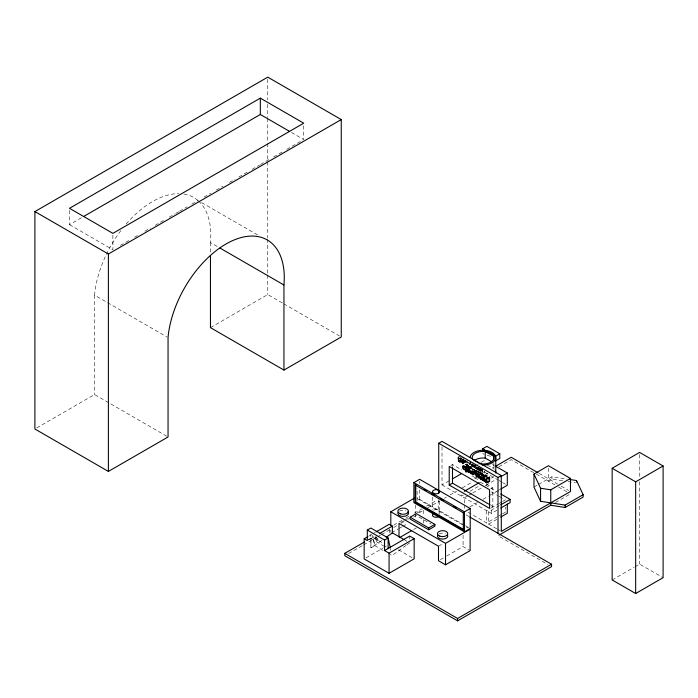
<?xml version="1.0" encoding="UTF-8"?>
<svg xmlns="http://www.w3.org/2000/svg" width="698" height="698" viewBox="0 0 698 698"><rect width="100%" height="100%" fill="white"/><g stroke="black" fill="none" stroke-linecap="round" stroke-linejoin="round"><path stroke-width="0.52" stroke-dasharray="3.49 2.62" d="M480.974 470.321C481.297 471.647 479.5 469.833 480.442 471.15M477.955 467.573L477.947 469.675M467.974 462.486L467.808 463.271M481.341 471.176L481.393 469.196M465.836 460.61L466.063 462.504M481.969 469.239L482.484 472.084M469.484 464.789L470.164 462.006L470.653 464.667M471.298 465.836L471.726 464.17M482.484 469.449L482.911 472.084M475.547 465.845L475.39 466.814L473.558 467.869M466.063 460.261L463.193 461.989L463.324 464.083M459.432 461.622C460.697 459.546 456.981 458.089 458.734 461.282C460.209 462.556 463.603 459.746 461.997 458.028M381.797 540.496L370.874 547.799L370.874 534.328M406.123 545.382L391.997 555.529L390.191 554.491M407.004 544.745L409.647 542.843M465.549 461.195L463.551 462.425L463.725 464.135M479.858 470.871L482.737 469.204M69.503 210.491L69.503 224.66L82.661 217.069M120.414 245.373L128.877 240.496M134.513 237.233L138.274 235.069M144.861 231.265L150.498 228.01M155.2 225.297L163.655 220.411M169.3 217.157L174.936 213.902M175.879 213.352L178.697 211.73M179.639 211.189L187.16 206.844M191.863 204.13L198.441 200.335M204.078 197.072L210.656 193.276M216.301 190.022L222.88 186.218M229.459 182.422L235.104 179.168M238.864 176.995L247.319 172.109M252.022 169.396L259.543 165.051M260.485 164.51L269.882 159.083M273.642 156.91L283.039 151.483M286.799 149.32L302.784 140.089M36.767 427.918L94.562 394.553L168.052 436.983M210.456 327.641L267.753 294.556L282.83 303.264M458.001 457.33L460.741 455.75L460.741 459.738L458.001 461.326L458.001 457.33L461.16 455.995M458.42 457.574L458.42 458.813L461.16 457.234M458.42 459.214L461.16 457.635L461.16 459.284L462.172 460.034M460.523 458.787L463.263 457.207L463.263 461.195L460.523 462.783L460.523 458.787L463.681 457.452L463.681 461.439L460.523 462.783M458.42 460.863L461.16 459.284M450.864 465.496L452.496 464.554L461.884 469.972M458.001 461.326L461.16 459.694L462.093 460.575A1.126 0.654 60 0 0 462.565 460.497L462.739 458.83M458.42 461.561L461.16 459.694M465.33 460.479L465.33 462.39L462.172 463.734L462.172 461.701L461.273 460.366L464.013 458.787M461.273 460.863L464.013 459.284M459.694 462.163L464.912 459.284M461.273 460.366A1.152 0.663 60 0 1 461.605 460.567L462.172 461.291L465.33 459.528M462.172 461.701L464.763 459.886M462.172 463.734L465.33 462.39M468.594 460.453L465.426 461.788M469.414 464.091L471.237 463.036M471.822 465.4L473.654 464.345M471.822 465.898L473.654 464.851M471.804 466.43L474.544 464.851L471.804 466.857M472.223 466.665L474.963 465.086M472.721 466.735L474.544 465.679L474.064 465.086M442.017 446.807L442.017 484.909L449.486 480.599M473.776 466.578L476.577 464.964M477.511 464.423L480.311 462.8M481.245 462.268L484.979 460.104L484.979 462.155M473.837 466.788L475.661 465.732M474.108 467.241L475.931 466.185M473.968 467.73L475.792 466.683L477.109 467.442L475.277 468.489M464.641 525.28L419.629 499.297L417.09 500.763L417.09 488.146M475.417 468.707L478.156 467.128M479.482 468.009L476.743 469.597L476.743 468.149L479.482 466.569M476.682 468.681L479.892 466.814M477.65 469.475L479.482 468.419M478.383 469.169L480.207 468.114M478.383 469.571L480.207 468.515M478.654 469.553L481.393 467.974M479.151 469.614L480.974 468.559M479.561 469.85L481.393 468.794M479.561 470.251L481.672 468.96M479.526 470.365L481.35 469.318M479.849 470.417L481.672 469.361M368.806 536.099L371.598 534.485M372.523 533.953L375.315 532.338M368.274 539.781L373.91 536.526M393.646 525.14L402.1 520.254M405.861 518.082L409.613 515.918M414.315 513.205L421.828 508.868M426.53 506.155L436.861 500.187M492.474 468.079L494.35 466.997M368.195 540.077L372.924 537.347L384.598 544.082M400.827 522.392L403.557 520.813M404.474 520.289L409.028 517.654M417.221 512.925L422.691 509.767M348.546 553.558L362.646 545.417M363.588 544.876L376.754 537.277M377.697 536.727L380.515 535.104M381.457 534.563L389.912 529.677M393.672 527.505L397.441 525.332M401.202 523.16L404.02 521.528M407.78 519.364L409.656 518.274M419.062 512.847L422.822 510.674M427.525 507.961L439.749 500.902M444.443 498.189L446.327 497.107M450.088 494.934L456.666 491.13M462.312 487.876L472.651 481.908M484.874 474.849L487.693 473.218M498.974 466.709L511.198 459.65L535.401 473.628M413.687 517.044L416.34 515.508L431.181 524.085M391.726 532.687L398.096 529.005M399.012 528.482L401.743 526.903M402.65 526.379L407.204 523.753M370.996 547.86L374.852 545.635L373.037 537.416L370.996 538.594L370.874 547.799M463.341 495.065L461.474 496.147L461.474 494.001M469.894 491.279L479.256 485.878M468.07 495.632L464.327 497.787L464.327 503.939M469.004 495.091L471.813 493.469M472.747 492.928L483.051 486.986M485.843 485.372L496.104 479.447M413.582 529.529L416.313 527.95M366.022 557.859L382.748 548.2M383.673 547.66L386.465 546.054M491.218 488.801L492.849 487.85L492.849 506.469L491.218 507.411M469.929 506.853L477.406 502.543M483.007 499.306L488.609 496.069M489.542 495.528L496.086 491.758M497.02 491.218L499.82 489.595M442.017 484.909L486.637 510.674L490.38 508.51M491.313 507.97L497.866 504.183M498.8 503.642L501.609 502.028M502.551 501.487L505.361 499.864L502.569 498.25M496.749 528.805L488.583 524.093L488.583 511.8L499.82 505.308M533.987 487.108L537.6 485.023M538.507 484.499L551.97 476.725L566.924 479.037M488.583 511.8L491.409 513.431L497.962 509.645M562.649 480.765L551.97 479.107L548.436 481.149L548.436 467.896M438.492 546.237L443.047 543.611M468.044 512.236L486.637 522.968L497.866 516.485M498.8 515.944L501.609 514.321M502.551 513.78L505.361 512.158L505.361 507.036M488.583 524.093L497.944 518.693M440.316 559.691L445.778 556.533M446.694 556.009L463.088 546.543L470.129 550.609M555.451 502.543L570.467 493.87M612.163 579.959L634.116 567.282M635.032 566.75L639.604 564.115L663.1 577.682M484.185 473.061L484.77 471.255M463.725 462.25L464.283 462.434M479.997 470.784L481.009 471.237M567.989 481.585L575.466 482.746M479.98 470.251L481.445 471.255M483.33 472.424L484.176 472.293L484.316 471.089M476.28 468.777L477.205 468.925L477.511 467.677M291.459 132.463L303.726 139.548L303.726 123.188M201.635 202.595L259.106 235.784M198.581 201.059A82.416 47.586 -60 0 1 210.456 242.564L217.994 246.909M283.772 303.805L339.368 335.904M539.126 473.392L557.615 484.063M561.288 486.183L568.634 490.424M536.334 474.16L554.866 484.857M558.54 486.977L566.802 491.75M482.684 453.482L484.15 454.328M492.422 464.397L494.28 465.47M69.503 224.66L112.893 249.718L112.893 233.368M475.39 466.814L477.109 467.808L476.987 468.358A0.977 0.567 60 0 1 476.629 468.498L475.434 467.52M466.124 461.579L474.841 466.613M484.979 472.406L497.997 479.919M498.922 480.451L501.714 482.065M502.639 482.597L505.431 484.211M473.148 476.472L475.957 478.095M486.279 484.063L492.849 487.85M480.189 482.117L497.971 492.378M491.409 491.811L497.918 495.571M498.852 496.104L501.635 497.718M490.973 505.387L492.849 506.469M120.85 230.645A82.416 47.586 -60 0 0 94.562 295.167L167.11 337.055M497.657 529.328L500.379 530.908M466.02 514.854L468.847 516.485M499.89 536.788L547.79 564.446M465.575 525.821L470.216 528.499M417.291 498.669L462.582 524.809M466.351 526.99L468.236 528.081M405.11 540.217L406.925 541.264M398.479 549.771L412.317 557.763M370.874 538.533L386.273 547.415M382.966 550.321L374.73 545.566L372.47 535.279M472.206 463.821L472.398 465.601L479.447 470.251A11.002 6.352 0 0 0 482.266 470.583M476.036 468.62L475.434 468.053M458.42 461.273L459.354 462.163A1.126 0.654 60 0 0 459.825 462.076L459.764 459.799A1.37 0.794 60 0 0 459.24 459.118A1.597 0.916 60 0 0 458.42 458.813M476.9 466.753L477.109 467.442M466.369 462.381L466.194 461.457M467.451 461.509L467.547 462.242M390.409 548.34L390.863 550.399M377.618 538.245L378.072 540.322L376.021 541.5L376.021 536.247M376.754 537.748L377.217 539.824L375.166 541.002L375.166 536.806M470.696 463.263L471.028 465.043M468.925 462.25L469.257 464.039M493.791 462.879L493.983 464.676A11.002 6.352 0 0 1 492.142 467.782M639.604 454.59L639.604 477.362M639.604 481.699L639.604 564.115M551.97 476.725L551.97 479.107M491.409 510.212L491.409 513.431M486.637 510.674L486.637 522.968M474.963 466.046L474.963 467.957M474.544 465.679L474.544 467.712M472.398 463.716L472.398 465.601M470.234 462.469L470.234 464.598M464.912 460.113L464.912 462.155M464.327 504.968L464.327 509.06M463.088 535.148L463.088 546.543M462.591 463.969L462.591 461.108L462.172 461.291M460.942 459.031L460.942 463.018M452.496 464.554L452.496 466.622M439.688 501.216L439.688 514.321M438.632 499.751L438.632 510.264A3.595 2.077 0 0 1 438.632 513.205M432.49 497.011L432.49 509.636M423.599 510.282L423.599 515.456M423.599 519.6L423.599 523.744M419.629 481.411L419.629 483.513M419.629 489.83L419.629 499.297M415.406 505.082L415.406 512.585M415.406 513.658L415.406 519.015M409.647 536.073L409.647 538.978M390.81 530L390.81 532.146M389.248 529.599L389.248 532.783M267.753 79.319L267.753 99.971M267.753 104.316L267.753 117.369M267.753 118.451L267.753 142.366M267.753 143.456L267.753 160.845M267.753 161.936L267.753 238.027M267.753 239.117L267.753 273.904M267.753 274.995L267.753 294.556M210.456 242.564L210.456 253.33M94.562 295.167L94.562 394.553M493.643 476.655A12.8 7.39 0 0 1 491.427 478.104M477.833 479.29A12.8 7.39 0 0 1 472.049 476.35M487.152 465.54A12.8 7.39 0 0 1 494.507 469.274M487.152 455.358A12.8 7.39 0 0 1 492.657 457.487M439.216 533.857A5.165 2.984 0 0 1 445.49 533.621M399.413 511.154A5.322 3.071 0 0 1 405.835 510.666M433.545 510.264A3.595 2.077 0 0 1 438.632 510.264M126.155 224.058A82.416 47.586 -60 0 1 178.836 193.634M183.958 194.053A82.416 47.586 -60 0 1 197.866 200.422M464.763 462.504A1.396 0.811 60 0 0 464.362 462.076L463.891 461.806A1.387 0.803 60 0 0 463.324 461.849"/><path stroke-width="1.05" d="M482.37 475.67L482.676 474.727A1.396 0.811 60 0 1 483.243 474.684L483.714 474.963A1.387 0.803 60 0 1 484.281 475.661L484.508 476.263M472.816 470.173L472.895 469.588M475.46 472.459L476.306 476.76L476.786 477.039L477.441 474.247L478.61 478.095L479.447 474.753L482.187 473.174L479.011 474.509L478.348 477.336L477.685 473.741L477.24 473.48L476.577 476.272L475.46 472.459L478.2 470.871L478.976 472.912M481.315 474.806L481.751 472.93M487.544 478.322L487.841 477.711A1.37 0.794 60 0 1 488.364 477.641A1.597 0.916 60 0 1 488.565 477.737M481.559 475.678L482.187 473.174M470.155 467.189L466.979 468.515L466.308 470.243L465.173 467.477L467.913 465.889L468.82 467.826M465.173 467.477L466.081 471.918L467.416 468.768L466.979 468.515M465.426 464.58L466.805 464.231L467.826 465.758L465.051 467.311L464.065 466.238L463.21 466.36L463.341 468.524L465.086 469.422L464.885 470.024L462.992 468.646L462.818 465.898L464.065 465.81L465.086 467.337M472.991 469.379L474.37 469.614L474.954 471.176M386.212 537.32L392.389 532.879L392.389 526.109L389.248 524.294L376.239 531.806M283.946 370.071L283.946 284.993A82.416 47.586 -60 0 0 232.19 240.81A82.416 47.586 -60 0 0 168.052 337.596L168.052 436.983L108.391 471.429L34.9 429L34.9 211.581L267.753 77.146L341.252 119.576L341.252 336.986L283.946 370.071L210.456 327.641L210.456 255.485M260.328 98.139L69.503 208.309L112.893 233.368L303.726 123.188L260.328 98.139L260.328 114.489L83.603 216.52M34.9 211.581L108.391 254.011L341.252 119.576M438.737 490.511L438.737 443.247L442.017 441.363L501.286 475.574L501.286 531.431L570.467 491.488L570.467 478.444L548.436 465.723L533.987 474.073L533.987 487.108L540.566 501.295L565.136 505.09L583.118 494.708L576.539 480.529L570.126 479.535M413.87 482.641L419.629 479.308L470.216 508.519L470.216 528.499L464.449 531.832L413.87 502.621L413.87 482.641L464.449 511.843L470.216 508.519M415.17 484.979L415.755 484.639L415.755 501.888L463.891 529.686L463.306 530.018L415.17 502.228L415.17 484.979L463.306 512.768L463.891 512.437M482.684 448.797L486.899 446.362L499.785 453.796L499.785 458.49L495.571 460.924L495.571 456.23L482.684 448.797L482.684 450.672M465.086 466.726L467.826 465.138M465.627 467.73L468.367 466.151M390.81 525.707L390.81 511.774L414.499 498.102M468.149 469.492C470.845 469.3 469.763 474.509 467.73 471.813L467.73 467.826L470.888 466.482L470.888 467.904L468.149 469.492L468.149 468.061L470.888 466.482M452.295 478.976L461.631 473.584M468.149 469.894C469.885 469.326 469.675 473.567 468.149 471.534L468.149 469.894L470.888 468.314M465.636 471.656L467.459 470.609M466.081 471.918L467.904 470.862M415.17 502.228L415.755 501.888M367.305 530.087L384.563 540.051L384.563 550.556L409.647 536.073L414.158 538.673L414.158 558.828L389.074 573.311L364.164 558.932L364.164 538.777L367.305 540.592L367.305 530.087L370.874 528.028L388.14 537.992L390.182 547.311M495.571 456.23L499.785 453.796M449.224 485.058L489.577 508.362L489.577 489.743L449.224 466.447L449.224 485.058L452.496 483.173L490.04 504.837M475.8 470.871L476.368 470.792A1.152 0.663 60 0 1 476.69 470.976C476.594 471.769 474.71 470.766 475.8 473.305L472.642 474.649L472.642 471.787L475.8 470.443L473.061 472.45L475.8 470.443M473.061 474.893L473.061 472.851L475.8 471.272M473.061 472.45L473.628 472.372A1.152 0.663 60 0 1 473.959 472.555L476.69 470.976M473.061 472.851L473.959 473.061L476.69 471.482M475.905 472.712L478.645 471.133M472.642 474.649L474.465 473.593M477.24 473.48L479.971 471.9L480.756 473.951M364.164 538.777L367.881 536.631M477.685 473.741L480.425 472.162M476.786 477.039L478.61 475.984M469.789 517.026L551.551 564.228L551.551 566.61L457.591 620.854L344.786 555.73L344.786 553.348L364.513 541.953M495.283 466.456L511.198 457.269L538.202 472.851M379.415 533.604L392.389 526.109M410.154 517.218L416.34 513.649L434.889 524.364L434.889 526.222L428.712 529.799L410.154 519.085L410.154 517.218L428.712 527.932L434.889 524.364M484.517 479.395L482.274 480.207L482.274 477.345L485.014 475.766L485.433 476.429M482.274 477.345L485.433 476.001M487.082 475.827L484.342 477.415L484.342 481.402L483.923 481.158L483.923 477.17L486.663 475.591L487.082 478.819M482.693 477.589L484.517 476.961M482.693 480.451L482.693 478.418L484.517 477.362M464.283 491.305L479.256 482.658M486.445 478.627L489.603 477.284L489.603 481.28L486.864 482.859L485.511 482.135A1.126 0.654 60 0 1 485.04 481.507L485.101 479.299A1.37 0.794 60 0 1 485.625 479.229A1.597 0.916 60 0 1 486.445 479.866L486.445 478.627L489.603 477.284M384.563 540.051L388.14 537.992L388.14 548.497M486.445 482.615L489.603 481.28M438.737 443.247L498.014 477.467L501.286 475.574M500.763 476.751L507.289 472.982L507.289 485.285L500.754 489.054M399.919 537.416L411.759 530.585M384.563 550.556L389.074 553.165L414.158 538.673M500.771 504.811L510.133 499.402L510.133 502.621L500.771 508.022M390.81 511.774L445.533 543.367L470.129 529.171L470.129 550.609L445.533 564.804L438.492 560.747L438.492 546.237L399.003 523.439L399.003 536.91M500.754 517.07L507.306 513.283L507.306 504.061M533.987 474.073L540.566 488.251L550.757 489.83L570.467 478.444M612.163 468.262L639.604 452.417L663.1 465.985L663.1 577.682L635.66 593.518L612.163 579.959L612.163 468.262L635.66 481.829L663.1 465.985M498.948 535.157L550.757 505.256L565.136 507.481L583.118 497.098L583.118 494.708M344.786 553.348L457.591 618.472L551.551 564.228M482.693 478.418L483.592 478.619L483.592 478.121A1.152 0.663 60 0 0 483.26 477.938L482.693 478.008M470.888 467.904L472.023 468.279L472.555 469.955M488.87 480.39L488.905 478.409M479.238 463.612L479.447 463.673A11.002 6.352 0 0 0 493.983 458.089L493.791 456.3L485.232 451.597L483.74 451.423A10.828 6.256 0 0 0 472.206 457.234L472.398 459.014L477.685 462.504M491.889 461.84L485.232 458.176L483.74 458.01A10.828 6.256 0 0 0 474.021 460.759M473.654 469.58L474.553 470.836M466.596 464.563L467.826 465.758M483.321 475.137L483.976 475.774M260.328 114.489L289.574 131.381M219.879 247.999L283.946 284.993M495.205 466.011L507.289 472.982M500.78 494.001L510.133 499.402M424.244 489.542L426.138 490.633M431.8 493.905L434.627 495.536M440.29 498.808L443.125 500.449M453.508 506.443L456.344 508.074M392.389 532.879L404.203 539.694M466.404 467.416L465.95 466.657M467.913 465.889L468.367 467.52M635.66 481.829L635.66 593.518M576.539 480.529L576.539 482.117M565.136 505.09L565.136 507.481M550.757 489.83L550.757 505.256M540.566 488.251L540.566 501.295M498.014 477.467L498.014 533.316M495.781 458.158L495.781 473.035A12.8 7.39 0 0 0 495.571 471.106M493.791 456.3L493.791 460.061M489.185 477.048L489.185 478.287A1.597 0.916 60 0 0 488.897 477.973M486.864 478.872L486.864 482.859M485.232 451.597L485.232 458.176M473.959 472.555L473.959 473.061M464.449 511.843L464.449 531.832M463.306 512.768L463.306 530.018M457.591 618.472L457.591 620.854M452.496 467.66L452.496 483.173M445.533 543.367L445.533 564.804M438.632 490.284L438.632 493.434M428.712 527.932L428.712 529.799M389.074 553.165L389.074 573.311M108.391 254.011L108.391 471.429M482.144 465.034A12.8 7.39 0 0 0 495.563 459.118A12.8 7.39 0 0 0 487.152 450.664L483.871 450.289A12.8 7.39 0 0 0 470.234 457.164M487.152 451.946A12.8 7.39 0 0 1 494.507 455.689M438.632 516.651A3.595 2.077 0 0 1 433.903 516.834A3.595 2.077 0 0 1 432.969 514.147M447.68 535.514A5.165 2.984 0 0 1 442.288 539.074A5.165 2.984 0 0 1 437.733 535.139M407.78 511.791A5.322 3.071 0 0 1 403.872 516.372A5.322 3.071 0 0 1 398.043 512.533M434.287 513.536A3.595 2.077 0 0 1 433.545 513.205M481.847 478.531L481.541 479.474A1.387 0.803 60 0 1 480.974 479.517L479.796 478.226L479.936 476.315A1.396 0.811 60 0 1 480.503 476.263L480.974 476.542A1.387 0.803 60 0 1 481.541 477.24L481.847 478.531M470.094 471.429C469.161 473.785 474.064 474.771 470.976 473.27A0.977 0.567 60 0 1 470.618 472.721L470.496 472.031L472.214 473.026L472.057 471.865L470.757 470.722L470.094 471.429M480.102 477.039C480.154 481.559 482.728 476.306 480.102 477.039M485.258 480.05C484.491 481.716 487.483 483.164 486.445 480.268L485.258 480.05M470.565 471.377L471.813 472.415L471.351 471.368L470.565 471.377M434.287 493.547A3.595 2.077 0 0 0 439.688 491.75A3.595 2.077 0 0 0 434.287 489.952A3.595 2.077 0 0 0 434.287 493.547M439.757 536.108A5.165 2.984 0 0 0 447.767 533.822A5.165 2.984 0 0 0 440.333 530.96A5.165 2.984 0 0 0 439.757 536.108M400.521 513.85A5.322 3.071 0 0 0 408.496 511.189A5.322 3.071 0 0 0 400.521 508.528A5.322 3.071 0 0 0 400.521 513.85"/></g></svg>
